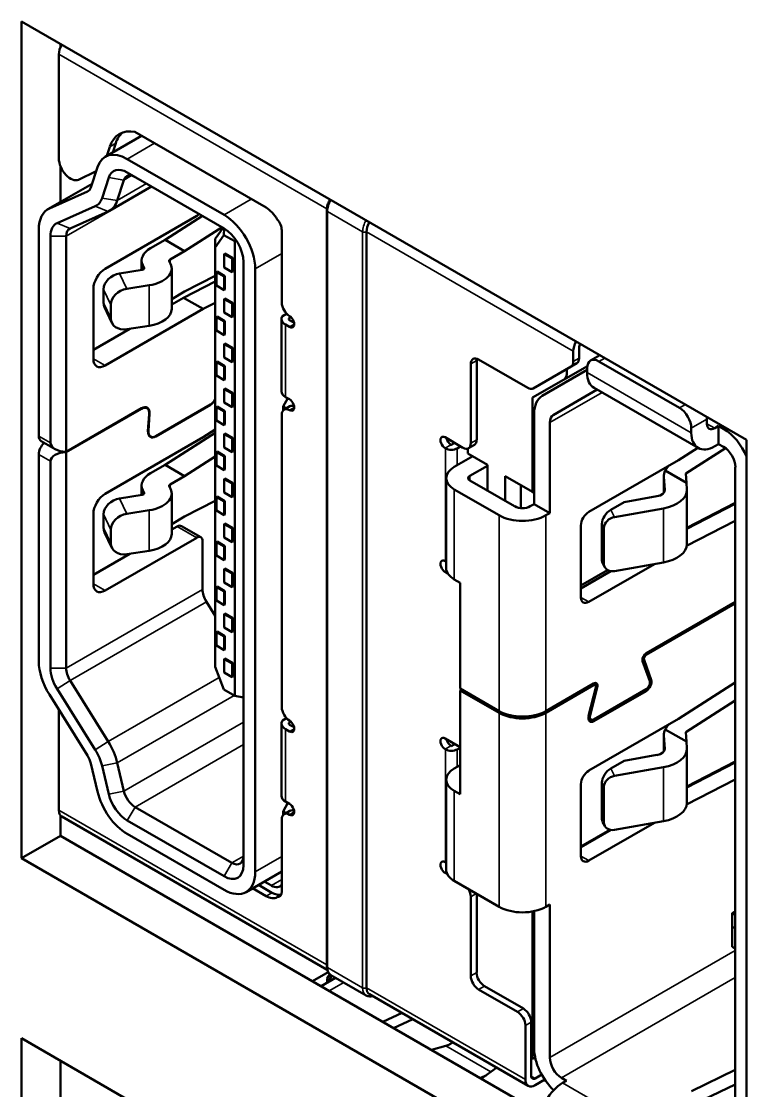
# Model space of a CAD drawing. Header units: millimetres. Extents: x 3412 to 5643, y 891 to 1933.
# Drawn here: x 4408.91 to 4422.06, y 1751.5 to 1770.9 of the extents above; entities that cross this region are included whole.
import ezdxf

# ---------------------------------------------------------------- set-up
doc = ezdxf.new("R2010")
doc.units = ezdxf.units.MM
doc.header["$LTSCALE"] = 1.8
doc.layers.add('외형선(ISO)', color=7, linetype='Continuous', lineweight=50)
doc.layers.add('좁은 외형선(ISO)', color=7, linetype='Continuous', lineweight=35)

msp = doc.modelspace()

# ---------------------------------------------------------------- linework, layer by layer
at = {"layer": '외형선(ISO)'}
for p, q in [((4408.907, 1770.902), (4422.059, 1763.309)), ((4408.907, 1755.716), (4408.907, 1770.902)), ((4409.614, 1770.494), (4409.614, 1770.43)), ((4409.587, 1770.305), (4409.587, 1768.415)), ((4411.088, 1768.826), (4410.428, 1768.445)), ((4413.345, 1767.523), (4410.965, 1768.897)), ((4410.512, 1768.629), (4410.457, 1768.462)), ((4410.563, 1768.523), (4410.618, 1768.69)), ((4409.614, 1768.279), (4409.614, 1767.624)), ((4410.168, 1767.888), (4410.288, 1768.26)), ((4412.582, 1767.392), (4410.828, 1768.405)), ((4410.264, 1768.184), (4409.943, 1768.03)), ((4410.491, 1768.069), (4410.37, 1767.697)), ((4410.828, 1768.16), (4412.582, 1767.147)), ((4410.19, 1767.956), (4409.389, 1767.493)), ((4411.267, 1767.906), (4410.507, 1767.467)), ((4410.646, 1767.652), (4410.767, 1768.024)), ((4409.414, 1767.506), (4410.106, 1767.814)), ((4410.246, 1767.549), (4409.554, 1767.241)), ((4409.789, 1767.147), (4410.482, 1767.454)), ((4414.444, 1753.755), (4414.444, 1767.472)), ((4410.425, 1766.413), (4412.087, 1767.372)), ((4412.192, 1767.372), (4411.512, 1766.938)), ((4409.223, 1763.379), (4409.223, 1767.127)), ((4411.866, 1766.734), (4412.546, 1767.168)), ((4412.423, 1766.954), (4412.564, 1767.158)), ((4412.58, 1767.026), (4412.584, 1767.146)), ((4413.628, 1767.115), (4413.628, 1765.8)), ((4415.166, 1767.084), (4415.166, 1753.367)), ((4409.435, 1763.257), (4409.435, 1767.005)), ((4409.718, 1763.094), (4409.718, 1767.005)), ((4411.512, 1766.938), (4411.249, 1766.786)), ((4411.512, 1766.938), (4411.866, 1766.734)), ((4412.423, 1766.799), (4412.58, 1767.026)), ((4412.423, 1766.799), (4412.423, 1766.954)), ((4412.58, 1767.026), (4412.776, 1766.913)), ((4412.81, 1766.919), (4412.776, 1766.913)), ((4412.776, 1766.913), (4412.776, 1758.666)), ((4411.866, 1766.734), (4411.603, 1766.582)), ((4412.423, 1759.188), (4412.423, 1766.799)), ((4412.599, 1766.688), (4412.585, 1766.68)), ((4412.585, 1766.435), (4412.585, 1766.68)), ((4412.727, 1766.598), (4412.585, 1766.68)), ((4412.599, 1766.688), (4412.741, 1766.606)), ((4411.088, 1766.562), (4411.088, 1766.392)), ((4411.59, 1766.554), (4411.614, 1766.503)), ((4412.727, 1766.598), (4412.741, 1766.606)), ((4412.727, 1766.353), (4412.727, 1766.598)), ((4412.741, 1766.606), (4412.741, 1766.362)), ((4412.935, 1766.535), (4412.935, 1755.594)), ((4410.688, 1766.33), (4411.095, 1766.393)), ((4411.131, 1766.428), (4411.107, 1766.48)), ((4411.633, 1766.421), (4411.633, 1765.686)), ((4412.458, 1766.362), (4412.444, 1766.353)), ((4412.444, 1766.108), (4412.444, 1766.353)), ((4412.444, 1766.353), (4412.585, 1766.272)), ((4412.599, 1766.28), (4412.458, 1766.362)), ((4412.727, 1766.353), (4412.585, 1766.435)), ((4412.741, 1766.362), (4412.727, 1766.353)), ((4413.147, 1755.472), (4413.147, 1766.413)), ((4411.225, 1766.114), (4410.818, 1766.051)), ((4412.423, 1766.184), (4411.85, 1765.888)), ((4412.423, 1766.287), (4411.866, 1765.999)), ((4412.444, 1766.108), (4412.585, 1766.027)), ((4412.585, 1766.272), (4412.599, 1766.28)), ((4412.585, 1766.027), (4412.585, 1766.272)), ((4412.599, 1766.28), (4412.599, 1766.035)), ((4410.213, 1764.78), (4410.213, 1766.045)), ((4410.398, 1765.795), (4410.398, 1766.04)), ((4411.633, 1765.865), (4411.866, 1765.999)), ((4412.585, 1766.027), (4412.599, 1766.035)), ((4410.416, 1765.714), (4410.545, 1765.435)), ((4410.528, 1765.516), (4410.528, 1765.761)), ((4411.85, 1765.888), (4411.633, 1765.763)), ((4412.203, 1765.684), (4411.85, 1765.888)), ((4412.203, 1765.684), (4412.423, 1765.797)), ((4412.599, 1765.872), (4412.585, 1765.863)), ((4412.585, 1765.619), (4412.585, 1765.863)), ((4412.727, 1765.782), (4412.585, 1765.863)), ((4412.599, 1765.872), (4412.741, 1765.79)), ((4412.727, 1765.782), (4412.741, 1765.79)), ((4412.727, 1765.537), (4412.727, 1765.782)), ((4412.741, 1765.79), (4412.741, 1765.545)), ((4412.203, 1765.684), (4410.425, 1764.657)), ((4412.458, 1765.545), (4412.444, 1765.537)), ((4412.444, 1765.292), (4412.444, 1765.537)), ((4412.444, 1765.537), (4412.585, 1765.455)), ((4412.599, 1765.463), (4412.458, 1765.545)), ((4412.727, 1765.537), (4412.585, 1765.619)), ((4412.741, 1765.545), (4412.727, 1765.537)), ((4413.644, 1765.556), (4413.716, 1765.598)), ((4413.77, 1765.523), (4413.794, 1765.537)), ((4410.875, 1765.325), (4410.213, 1764.943)), ((4410.818, 1765.316), (4411.225, 1765.379)), ((4412.585, 1765.455), (4412.599, 1765.463)), ((4412.585, 1765.21), (4412.585, 1765.455)), ((4412.599, 1765.463), (4412.599, 1765.218)), ((4413.626, 1765.502), (4413.626, 1764.188)), ((4413.699, 1765.4), (4413.77, 1765.359)), ((4413.852, 1765.434), (4413.77, 1765.482)), ((4412.444, 1765.292), (4412.585, 1765.21)), ((4412.599, 1765.218), (4412.585, 1765.21)), ((4412.599, 1765.055), (4412.585, 1765.047)), ((4412.727, 1764.965), (4412.585, 1765.047)), ((4412.585, 1764.802), (4412.585, 1765.047)), ((4412.599, 1765.055), (4412.741, 1764.974)), ((4412.727, 1764.965), (4412.741, 1764.974)), ((4412.727, 1764.72), (4412.727, 1764.965)), ((4412.741, 1764.974), (4412.741, 1764.729)), ((4419.022, 1764.98), (4419.022, 1764.792)), ((4412.727, 1764.72), (4412.585, 1764.802)), ((4417.164, 1763.31), (4417.164, 1764.747)), ((4417.199, 1764.767), (4418.089, 1764.253)), ((4418.916, 1764.919), (4418.916, 1764.731)), ((4419.399, 1764.845), (4419.23, 1764.747)), ((4412.458, 1764.729), (4412.444, 1764.72)), ((4412.444, 1764.475), (4412.444, 1764.72)), ((4412.444, 1764.72), (4412.585, 1764.639)), ((4412.599, 1764.647), (4412.458, 1764.729)), ((4412.585, 1764.639), (4412.599, 1764.647)), ((4412.585, 1764.394), (4412.585, 1764.639)), ((4412.599, 1764.647), (4412.599, 1764.402)), ((4412.741, 1764.729), (4412.727, 1764.72)), ((4417.058, 1763.249), (4417.058, 1764.686)), ((4418.875, 1764.639), (4418.189, 1764.243)), ((4418.352, 1764.106), (4419.168, 1764.578)), ((4419.171, 1764.649), (4418.738, 1764.399)), ((4418.981, 1764.7), (4418.875, 1764.639)), ((4419.168, 1764.61), (4419.168, 1764.529)), ((4420.844, 1763.888), (4419.38, 1764.733)), ((4412.444, 1764.475), (4412.585, 1764.394)), ((4412.599, 1764.402), (4412.585, 1764.394)), ((4418.738, 1764.399), (4418.178, 1764.076)), ((4412.599, 1764.239), (4412.585, 1764.23)), ((4412.585, 1763.986), (4412.585, 1764.23)), ((4412.727, 1764.149), (4412.585, 1764.23)), ((4412.599, 1764.239), (4412.741, 1764.157)), ((4412.727, 1764.149), (4412.741, 1764.157)), ((4412.741, 1763.912), (4412.741, 1764.157)), ((4419.35, 1764.221), (4418.552, 1763.76)), ((4419.293, 1764.254), (4421.181, 1763.164)), ((4412.727, 1763.904), (4412.585, 1763.986)), ((4412.727, 1763.904), (4412.727, 1764.149)), ((4413.738, 1764.063), (4413.653, 1763.916)), ((4413.77, 1764.045), (4413.699, 1764.086)), ((4418.178, 1764.076), (4418.178, 1762.365)), ((4409.718, 1763.094), (4411.085, 1763.883)), ((4409.718, 1763.085), (4411.085, 1763.875)), ((4411.185, 1763.885), (4411.153, 1763.903)), ((4411.226, 1763.778), (4411.203, 1763.467)), ((4411.21, 1763.471), (4411.233, 1763.782)), ((4411.344, 1763.379), (4412.334, 1763.951)), ((4412.334, 1763.943), (4411.344, 1763.371)), ((4412.458, 1763.912), (4412.444, 1763.904)), ((4412.444, 1763.659), (4412.444, 1763.904)), ((4412.444, 1763.904), (4412.585, 1763.822)), ((4412.599, 1763.83), (4412.458, 1763.912)), ((4412.585, 1763.822), (4412.599, 1763.83)), ((4412.585, 1763.577), (4412.585, 1763.822)), ((4412.599, 1763.83), (4412.599, 1763.585)), ((4412.741, 1763.912), (4412.727, 1763.904)), ((4413.628, 1758.46), (4413.628, 1763.767)), ((4413.653, 1763.845), (4413.653, 1763.916)), ((4413.711, 1763.883), (4413.653, 1763.916)), ((4413.776, 1763.92), (4413.67, 1763.859)), ((4418.207, 1763.786), (4418.207, 1762.144)), ((4412.444, 1763.659), (4412.585, 1763.577)), ((4412.599, 1763.585), (4412.585, 1763.577)), ((4418.489, 1763.622), (4418.489, 1761.981)), ((4421.339, 1763.602), (4421.339, 1763.683)), ((4411.249, 1763.37), (4411.218, 1763.388)), ((4412.423, 1763.436), (4411.512, 1762.856)), ((4412.423, 1763.497), (4412.203, 1763.357)), ((4412.599, 1763.422), (4412.585, 1763.414)), ((4412.585, 1763.169), (4412.585, 1763.414)), ((4412.727, 1763.332), (4412.585, 1763.414)), ((4412.599, 1763.422), (4412.741, 1763.341)), ((4421.056, 1763.52), (4421.056, 1763.438)), ((4421.551, 1763.561), (4421.481, 1763.52)), ((4421.643, 1763.508), (4421.551, 1763.561)), ((4421.551, 1763.561), (4421.551, 1763.234)), ((4409.264, 1763.288), (4409.518, 1763.141)), ((4410.425, 1762.33), (4412.203, 1763.357)), ((4412.727, 1763.332), (4412.741, 1763.341)), ((4412.727, 1763.087), (4412.727, 1763.332)), ((4412.741, 1763.096), (4412.741, 1763.341)), ((4416.591, 1763.355), (4416.916, 1763.167)), ((4416.697, 1763.22), (4416.704, 1763.216)), ((4416.704, 1763.216), (4416.768, 1763.253)), ((4416.81, 1763.155), (4416.874, 1763.192)), ((4417.016, 1763.157), (4417.122, 1763.218)), ((4421.481, 1763.194), (4421.551, 1763.234)), ((4421.643, 1763.181), (4421.551, 1763.234)), ((4422.059, 1763.309), (4422.059, 1748.122)), ((4409.223, 1759.289), (4409.223, 1763.045)), ((4409.718, 1759.166), (4409.718, 1763.085)), ((4411.866, 1762.652), (4412.423, 1763.007)), ((4412.458, 1763.096), (4412.444, 1763.087)), ((4412.444, 1762.842), (4412.444, 1763.087)), ((4412.444, 1763.087), (4412.585, 1763.006)), ((4412.599, 1763.014), (4412.458, 1763.096)), ((4412.727, 1763.087), (4412.585, 1763.169)), ((4412.585, 1763.006), (4412.599, 1763.014)), ((4412.585, 1762.761), (4412.585, 1763.006)), ((4412.599, 1763.014), (4412.599, 1762.769)), ((4412.741, 1763.096), (4412.727, 1763.087)), ((4416.591, 1763.159), (4416.598, 1763.155)), ((4416.757, 1762.818), (4417.093, 1763.012)), ((4417.005, 1763.152), (4417.005, 1763.063)), ((4417.005, 1763.063), (4417.358, 1762.859)), ((4421.177, 1763.166), (4420.823, 1762.94)), ((4420.957, 1762.699), (4421.677, 1763.158)), ((4409.435, 1759.166), (4409.435, 1762.922)), ((4411.512, 1762.856), (4411.249, 1762.704)), ((4411.512, 1762.856), (4411.866, 1762.652)), ((4412.444, 1762.842), (4412.585, 1762.761)), ((4417.358, 1762.838), (4417.04, 1762.655)), ((4417.358, 1762.859), (4417.358, 1762.389)), ((4419.197, 1762.001), (4420.823, 1762.94)), ((4421.855, 1750.158), (4421.855, 1762.814)), ((4411.866, 1762.652), (4411.603, 1762.5)), ((4412.599, 1762.769), (4412.585, 1762.761)), ((4412.599, 1762.606), (4412.585, 1762.597)), ((4412.599, 1762.606), (4412.741, 1762.524)), ((4416.611, 1762.614), (4416.611, 1760.981)), ((4417.683, 1762.201), (4417.683, 1762.651)), ((4417.683, 1762.651), (4418.178, 1762.365)), ((4420.56, 1762.352), (4420.56, 1762.651)), ((4420.575, 1762.4), (4420.56, 1762.639)), ((4420.585, 1762.751), (4420.967, 1762.531)), ((4420.957, 1762.699), (4420.967, 1762.531)), ((4411.088, 1762.479), (4411.088, 1762.309)), ((4411.59, 1762.472), (4411.614, 1762.42)), ((4412.727, 1762.516), (4412.585, 1762.597)), ((4412.585, 1762.353), (4412.585, 1762.597)), ((4412.727, 1762.516), (4412.741, 1762.524)), ((4412.727, 1762.271), (4412.727, 1762.516)), ((4412.741, 1762.524), (4412.741, 1762.279)), ((4417.57, 1761.94), (4416.757, 1762.41)), ((4417.04, 1762.573), (4417.853, 1762.104)), ((4417.966, 1762.071), (4417.966, 1762.487)), ((4420.967, 1762.531), (4420.974, 1762.408)), ((4410.688, 1762.247), (4411.095, 1762.31)), ((4411.131, 1762.346), (4411.107, 1762.397)), ((4411.633, 1762.338), (4411.633, 1761.603)), ((4412.458, 1762.279), (4412.444, 1762.271)), ((4412.444, 1762.026), (4412.444, 1762.271)), ((4412.444, 1762.271), (4412.585, 1762.189)), ((4412.599, 1762.197), (4412.458, 1762.279)), ((4412.727, 1762.271), (4412.585, 1762.353)), ((4412.741, 1762.279), (4412.727, 1762.271)), ((4418.207, 1762.348), (4418.178, 1762.365)), ((4419.837, 1762.18), (4420.433, 1762.285)), ((4420.975, 1761.416), (4420.975, 1762.396)), ((4411.225, 1762.032), (4410.818, 1761.969)), ((4412.423, 1762.205), (4411.866, 1761.917)), ((4412.444, 1762.026), (4412.585, 1761.944)), ((4412.585, 1762.189), (4412.599, 1762.197)), ((4412.585, 1761.944), (4412.585, 1762.189)), ((4412.599, 1762.197), (4412.599, 1761.952)), ((4418.136, 1762.104), (4418.207, 1762.144)), ((4418.207, 1762.144), (4418.489, 1761.981)), ((4419.837, 1762.18), (4419.595, 1762.04)), ((4420.55, 1762.065), (4419.664, 1761.908)), ((4421.855, 1762.168), (4420.975, 1761.713)), ((4421.855, 1762.151), (4420.975, 1761.695)), ((4410.213, 1760.697), (4410.213, 1761.963)), ((4410.398, 1761.958), (4410.398, 1761.713)), ((4411.633, 1761.782), (4411.866, 1761.917)), ((4412.599, 1761.952), (4412.585, 1761.944)), ((4418.489, 1761.981), (4418.419, 1761.94)), ((4420.972, 1761.385), (4421.855, 1761.841)), ((4410.416, 1761.631), (4410.545, 1761.352)), ((4410.528, 1761.679), (4410.528, 1761.434)), ((4411.733, 1761.738), (4411.633, 1761.68)), ((4412.162, 1761.541), (4411.808, 1761.746)), ((4412.599, 1761.789), (4412.585, 1761.781)), ((4412.727, 1761.699), (4412.585, 1761.781)), ((4412.585, 1761.536), (4412.585, 1761.781)), ((4412.599, 1761.789), (4412.741, 1761.708)), ((4412.727, 1761.699), (4412.741, 1761.708)), ((4412.727, 1761.454), (4412.727, 1761.699)), ((4412.741, 1761.708), (4412.741, 1761.463)), ((4419.055, 1761.757), (4419.055, 1760.45)), ((4419.434, 1761.784), (4419.434, 1761.131)), ((4419.473, 1761.711), (4419.473, 1761.058)), ((4412.087, 1761.534), (4410.425, 1760.575)), ((4412.193, 1760.595), (4412.193, 1761.473)), ((4412.458, 1761.463), (4412.444, 1761.454)), ((4412.444, 1761.209), (4412.444, 1761.454)), ((4412.444, 1761.454), (4412.585, 1761.373)), ((4412.599, 1761.381), (4412.458, 1761.463)), ((4412.727, 1761.454), (4412.585, 1761.536)), ((4412.741, 1761.463), (4412.727, 1761.454)), ((4410.818, 1761.234), (4411.225, 1761.297)), ((4412.585, 1761.373), (4412.599, 1761.381)), ((4412.585, 1761.128), (4412.585, 1761.373)), ((4412.599, 1761.381), (4412.599, 1761.136)), ((4410.875, 1761.243), (4410.213, 1760.86)), ((4412.444, 1761.209), (4412.585, 1761.128)), ((4412.599, 1761.136), (4412.585, 1761.128)), ((4416.598, 1761.105), (4416.591, 1761.109)), ((4420.388, 1761.056), (4419.197, 1760.368)), ((4419.446, 1761.076), (4419.488, 1760.998)), ((4419.664, 1760.928), (4420.55, 1761.085)), ((4412.599, 1760.973), (4412.585, 1760.965)), ((4412.727, 1760.883), (4412.585, 1760.965)), ((4412.585, 1760.72), (4412.585, 1760.965)), ((4412.599, 1760.973), (4412.741, 1760.891)), ((4412.727, 1760.883), (4412.741, 1760.891)), ((4412.727, 1760.638), (4412.727, 1760.883)), ((4412.741, 1760.891), (4412.741, 1760.646)), ((4416.638, 1760.886), (4416.591, 1760.913)), ((4419.055, 1760.666), (4419.539, 1760.946)), ((4419.055, 1760.613), (4419.598, 1760.927)), ((4412.727, 1760.638), (4412.585, 1760.72)), ((4416.757, 1760.777), (4416.863, 1760.715)), ((4416.863, 1760.715), (4416.863, 1758.797)), ((4412.458, 1760.646), (4412.444, 1760.638)), ((4412.444, 1760.393), (4412.444, 1760.638)), ((4412.444, 1760.638), (4412.585, 1760.556)), ((4412.599, 1760.564), (4412.458, 1760.646)), ((4412.585, 1760.556), (4412.599, 1760.564)), ((4412.585, 1760.311), (4412.585, 1760.556)), ((4412.599, 1760.564), (4412.599, 1760.319)), ((4412.741, 1760.646), (4412.727, 1760.638)), ((4412.423, 1760.117), (4412.264, 1760.37)), ((4412.444, 1760.393), (4412.585, 1760.311)), ((4412.599, 1760.319), (4412.585, 1760.311)), ((4420.24, 1759.44), (4421.855, 1760.373)), ((4421.855, 1760.34), (4420.24, 1759.407)), ((4412.599, 1760.156), (4412.585, 1760.148)), ((4412.727, 1760.066), (4412.585, 1760.148)), ((4412.585, 1759.903), (4412.585, 1760.148)), ((4412.599, 1760.156), (4412.741, 1760.075)), ((4412.727, 1759.821), (4412.585, 1759.903)), ((4412.727, 1760.066), (4412.741, 1760.075)), ((4412.727, 1759.821), (4412.727, 1760.066)), ((4412.741, 1760.075), (4412.741, 1759.83)), ((4412.458, 1759.83), (4412.444, 1759.821)), ((4412.444, 1759.576), (4412.444, 1759.821)), ((4412.444, 1759.821), (4412.585, 1759.74)), ((4412.599, 1759.748), (4412.458, 1759.83)), ((4412.585, 1759.74), (4412.599, 1759.748)), ((4412.585, 1759.495), (4412.585, 1759.74)), ((4412.599, 1759.748), (4412.599, 1759.503)), ((4412.741, 1759.83), (4412.727, 1759.821)), ((4412.444, 1759.576), (4412.585, 1759.495)), ((4412.599, 1759.503), (4412.585, 1759.495)), ((4412.585, 1759.332), (4412.599, 1759.34)), ((4412.585, 1759.087), (4412.585, 1759.332)), ((4412.727, 1759.25), (4412.585, 1759.332)), ((4412.599, 1759.34), (4412.741, 1759.258)), ((4420.33, 1758.957), (4420.199, 1759.319)), ((4412.58, 1758.779), (4412.423, 1759.188)), ((4412.727, 1759.25), (4412.741, 1759.258)), ((4412.727, 1759.005), (4412.727, 1759.25)), ((4412.741, 1759.013), (4412.741, 1759.258)), ((4420.173, 1759.293), (4420.303, 1758.931)), ((4410.482, 1757.835), (4409.789, 1758.941)), ((4412.727, 1759.005), (4412.585, 1759.087)), ((4412.741, 1759.013), (4412.727, 1759.005)), ((4409.554, 1758.792), (4410.246, 1757.685)), ((4412.776, 1758.666), (4412.58, 1758.779)), ((4417.57, 1758.388), (4416.863, 1758.797)), ((4416.891, 1758.78), (4416.863, 1758.764)), ((4417.57, 1758.356), (4416.863, 1758.764)), ((4416.863, 1758.764), (4416.863, 1756.878)), ((4418.419, 1758.388), (4419.285, 1758.889)), ((4418.419, 1758.356), (4419.285, 1758.856)), ((4419.325, 1758.814), (4419.195, 1758.302)), ((4419.222, 1758.307), (4419.352, 1758.819)), ((4419.315, 1758.859), (4419.274, 1758.882)), ((4419.289, 1758.237), (4420.236, 1758.784)), ((4420.236, 1758.752), (4419.289, 1758.205)), ((4421.855, 1758.904), (4420.823, 1758.246)), ((4410.106, 1757.582), (4409.414, 1758.689)), ((4412.776, 1758.666), (4412.935, 1758.634)), ((4420.957, 1758.005), (4421.855, 1758.577)), ((4409.587, 1758.412), (4409.587, 1756.588)), ((4413.626, 1758.162), (4413.626, 1756.847)), ((4413.644, 1758.216), (4413.716, 1758.258)), ((4413.77, 1758.182), (4413.794, 1758.197)), ((4413.852, 1758.094), (4413.77, 1758.141)), ((4419.239, 1758.232), (4419.19, 1758.261)), ((4419.197, 1757.307), (4420.823, 1758.246)), ((4413.699, 1758.06), (4413.77, 1758.019)), ((4420.56, 1757.657), (4420.56, 1757.956)), ((4420.585, 1758.056), (4420.967, 1757.836)), ((4420.957, 1758.005), (4420.967, 1757.836)), ((4416.591, 1757.892), (4416.863, 1757.735)), ((4416.697, 1757.758), (4416.704, 1757.754)), ((4416.704, 1757.754), (4416.768, 1757.79)), ((4420.575, 1757.705), (4420.56, 1757.944)), ((4420.967, 1757.836), (4420.974, 1757.713)), ((4416.591, 1757.696), (4416.598, 1757.692)), ((4416.81, 1757.692), (4416.863, 1757.723)), ((4419.837, 1757.485), (4420.433, 1757.591)), ((4420.975, 1756.721), (4420.975, 1757.701)), ((4410.288, 1756.926), (4410.168, 1757.437)), ((4410.37, 1757.394), (4410.491, 1756.883)), ((4410.767, 1756.936), (4410.646, 1757.447)), ((4416.757, 1757.347), (4416.863, 1757.409)), ((4419.837, 1757.485), (4419.595, 1757.345)), ((4420.55, 1757.37), (4419.664, 1757.213)), ((4421.855, 1757.473), (4420.975, 1757.018)), ((4421.855, 1757.456), (4420.975, 1757.001)), ((4416.611, 1757.143), (4416.611, 1755.51)), ((4419.055, 1757.062), (4419.055, 1755.755)), ((4419.434, 1756.436), (4419.434, 1757.089)), ((4419.473, 1756.363), (4419.473, 1757.016)), ((4420.972, 1756.69), (4421.855, 1757.146)), ((4416.757, 1756.939), (4416.863, 1756.878)), ((4412.723, 1755.635), (4410.969, 1756.647)), ((4413.741, 1756.721), (4413.653, 1756.568)), ((4413.77, 1756.704), (4413.699, 1756.745)), ((4409.614, 1756.495), (4409.614, 1756.124)), ((4409.639, 1756.474), (4414.451, 1753.695)), ((4412.582, 1755.39), (4410.828, 1756.402)), ((4413.628, 1756.427), (4413.628, 1755.112)), ((4413.704, 1756.538), (4413.653, 1756.568)), ((4413.653, 1756.505), (4413.653, 1756.568)), ((4413.776, 1756.58), (4413.67, 1756.518)), ((4419.055, 1755.931), (4419.582, 1756.235)), ((4419.055, 1755.919), (4419.598, 1756.232)), ((4420.388, 1756.361), (4419.197, 1755.674)), ((4419.446, 1756.381), (4419.488, 1756.303)), ((4419.664, 1756.234), (4420.55, 1756.39)), ((4408.907, 1755.716), (4409.614, 1756.124)), ((4409.614, 1756.124), (4418.326, 1751.094)), ((4410.828, 1756.158), (4412.582, 1755.145)), ((4422.059, 1748.122), (4408.907, 1755.716)), ((4416.598, 1755.643), (4416.591, 1755.647)), ((4413.628, 1755.479), (4412.982, 1755.105)), ((4416.632, 1755.428), (4416.591, 1755.451)), ((4413.205, 1755.234), (4413.451, 1755.092)), ((4413.311, 1755.295), (4413.441, 1755.22)), ((4416.757, 1755.306), (4417.57, 1754.837)), ((4413.099, 1755.173), (4413.345, 1755.031)), ((4413.615, 1755.051), (4413.546, 1755.011)), ((4417.164, 1753.643), (4417.164, 1755.071)), ((4417.058, 1753.581), (4417.058, 1755.018)), ((4418.489, 1754.878), (4418.419, 1754.837)), ((4418.489, 1754.878), (4418.489, 1752.101)), ((4418.178, 1754.752), (4418.178, 1752.077)), ((4418.207, 1754.758), (4418.207, 1752.265)), ((4421.799, 1754.722), (4421.855, 1754.755)), ((4421.855, 1754.69), (4421.799, 1754.722)), ((4421.799, 1754.477), (4421.799, 1754.722)), ((4421.855, 1754.445), (4421.799, 1754.477)), ((4421.799, 1754.11), (4421.799, 1754.477)), ((4421.855, 1754.077), (4421.799, 1754.11)), ((4414.469, 1753.651), (4414.184, 1753.486)), ((4414.341, 1753.395), (4414.606, 1753.548)), ((4414.499, 1753.613), (4414.453, 1753.533)), ((4414.453, 1753.533), (4414.453, 1753.459)), ((4414.539, 1753.587), (4414.472, 1753.47)), ((4415.158, 1753.23), (4414.521, 1753.597)), ((4417.906, 1752.928), (4417.199, 1753.336)), ((4418.012, 1752.989), (4417.305, 1753.398)), ((4415.218, 1753.253), (4418.099, 1751.589)), ((4415.81, 1752.911), (4415.46, 1752.749)), ((4415.656, 1752.635), (4416.006, 1752.798)), ((4418.154, 1752.091), (4418.154, 1752.744)), ((4418.048, 1751.703), (4418.048, 1752.683)), ((4408.907, 1739.794), (4408.907, 1752.45)), ((4408.907, 1752.45), (4420.645, 1745.673)), ((4416.342, 1752.24), (4416.603, 1752.315)), ((4409.614, 1752.041), (4409.614, 1750.328)), ((4418.154, 1752.091), (4418.178, 1752.077)), ((4418.154, 1751.765), (4418.154, 1752.091)), ((4418.178, 1752.077), (4418.224, 1752.103)), ((4417.34, 1751.782), (4417.228, 1751.728)), ((4417.248, 1751.716), (4417.529, 1751.918)), ((4418.224, 1751.724), (4418.343, 1751.792)), ((4421.855, 1751.877), (4421.059, 1751.491)), ((4418.224, 1751.601), (4418.399, 1751.702)), ((4418.702, 1751.734), (4418.794, 1751.681)), ((4418.723, 1751.64), (4418.794, 1751.681)), ((4421.284, 1751.337), (4421.855, 1751.613))]:
    msp.add_line(p, q, dxfattribs=at)
for centre, major_axis, ratio, start_param, end_param in [((4409.764, 1770.407), (-0.125, -0.217), 0.57735, 4.710436, 5.497787), ((4411.186, 1767.994), (-0.5, 0.866), 0.57735, 5.815348, 6.762705), ((4411.292, 1768.055), (-0.5, 0.866), 0.57735, 0.106266, 0.479519), ((4410.828, 1767.752), (-0.4, 0.693), 0.57735, 5.497787, 6.763151), ((4409.799, 1768.293), (0.15, -0.26), 0.57735, 3.926991, 6.241474), ((4410.828, 1767.752), (-0.25, 0.433), 0.57735, 5.497787, 6.763151), ((4410.969, 1767.833), (-0.15, 0.26), 0.57735, 5.497787, 6.763151), ((4409.965, 1768.078), (0.15, -0.26), 0.57735, 6.222099, 6.763151), ((4409.965, 1768.078), (0.3, -0.52), 0.57735, 6.222099, 6.763151), ((4410.107, 1768.16), (0.4, -0.693), 0.57735, 6.222099, 6.763151), ((4409.789, 1766.8), (-0.4, 0.693), 0.57735, 6.222099, 7.068583), ((4413.345, 1767.196), (-0.2, 0.346), 0.57735, 4.707144, 5.497787), ((4412.087, 1767.494), (-0.075, -0.13), 0.57735, 0.785398, 1.209424), ((4412.582, 1766.739), (0.4, -0.693), 0.57735, 0.785398, 2.356194), ((4413.487, 1767.196), (-0.1, 0.173), 0.57735, 3.926991, 5.062565), ((4415.343, 1767.186), (-0.125, -0.217), 0.57735, 4.710436, 5.497787), ((4409.789, 1766.8), (-0.25, 0.433), 0.57735, 6.222099, 7.068583), ((4409.93, 1766.882), (-0.15, 0.26), 0.57735, 6.222099, 7.068583), ((4412.582, 1766.739), (-0.25, 0.433), 0.57735, 3.926991, 5.497787), ((4411.638, 1766.562), (-0.55, 0), 0.57735, 5.497787, 6.544985), ((4411.083, 1766.421), (0.55, 0), 0.57735, 4.974188, 6.544985), ((4411.638, 1766.562), (-0.05, 0), 0.57735, 5.497787, 6.544985), ((4410.425, 1766.168), (-0.15, -0.26), 0.57735, 3.926991, 5.497787), ((4410.688, 1766.085), (-0.272, -0.126), 0.788675, 4.36151, 5.932306), ((4411.083, 1766.421), (0.05, 0), 0.57735, 4.974188, 6.544985), ((4410.818, 1765.806), (-0.272, -0.126), 0.788675, 4.36151, 5.932306), ((4410.688, 1765.84), (-0.272, -0.126), 0.788675, 5.932306, 6.283185), ((4413.77, 1765.719), (-0.1, 0.173), 0.57735, 0.785398, 2.356194), ((4410.818, 1765.561), (-0.272, -0.126), 0.788675, 5.932306, 7.503102), ((4411.083, 1765.686), (0.55, 0), 0.57735, 4.974188, 6.283185), ((4413.876, 1765.502), (-0.25, 0), 0.57735, 5.900503, 7.068583), ((4413.805, 1765.502), (-0.05, 0), 0.57735, 5.497787, 7.068583), ((4413.77, 1765.457), (0.06, -0.104), 0.57735, 5.497787, 8.63938), ((4419.093, 1765.021), (0.125, 0.217), 0.57735, 1.568843, 2.356195), ((4419.093, 1765.021), (-0.05, -0.0866), 0.57735, 4.707506, 5.497787), ((4410.425, 1764.902), (-0.15, -0.26), 0.57735, 5.497787, 7.068584), ((4417.199, 1764.604), (-0.1, 0.173), 0.57735, 5.497787, 7.068583), ((4417.305, 1764.665), (-0.1, 0.173), 0.57735, 0.55899, 0.785398), ((4418.881, 1764.873), (0.1, -0.173), 0.57735, 0, 0.785398), ((4419.38, 1764.488), (-0.15, 0.26), 0.57735, 5.497787, 7.068583), ((4418.588, 1764.659), (0.15, -0.26), 0.57735, 0, 1.005801), ((4418.775, 1764.812), (0.1, -0.173), 0.57735, 0, 0.785398), ((4419.593, 1764.773), (-0.3, -0.52), 0.57735, 5.497787, 6.283185), ((4413.876, 1764.188), (-0.25, 0), 0.57735, 0, 0.785398), ((4418.089, 1764.417), (0.1, -0.173), 0.57735, 5.497787, 6.283185), ((4412.334, 1764.106), (-0.095, -0.165), 0.57735, 0.785398, 1.503416), ((4412.334, 1764.106), (0.1, 0.173), 0.57735, 3.926991, 4.602121), ((4413.77, 1763.947), (0.06, -0.104), 0.57735, 5.497787, 8.63938), ((4418.702, 1763.5), (-0.35, 0.606), 0.57735, 0, 0.785398), ((4411.085, 1763.711), (0.105, 0.182), 0.57735, 5.410521, 7.068584), ((4411.085, 1763.711), (0.1, 0.173), 0.57735, 5.410521, 7.068584), ((4413.77, 1763.685), (-0.1, 0.173), 0.57735, 5.497787, 7.068583), ((4413.876, 1763.747), (-0.1, 0.173), 0.57735, 5.664214, 6.283185), ((4420.844, 1763.643), (0.15, -0.26), 0.57735, 0.785398, 2.356194), ((4418.702, 1763.5), (-0.15, 0.26), 0.57735, 0, 0.785398), ((4421.127, 1763.806), (-0.15, 0.26), 0.57735, 3.926991, 4.096774), ((4421.481, 1763.683), (-0.1, -0.173), 0.57735, 5.497787, 7.068584), ((4409.364, 1763.461), (-0.1, -0.173), 0.57735, 5.497787, 6.283185), ((4411.344, 1763.534), (-0.1, -0.173), 0.57735, 5.410521, 7.068584), ((4411.344, 1763.534), (-0.095, -0.165), 0.57735, 5.410521, 7.068584), ((4416.591, 1763.257), (-0.06, 0.104), 0.57735, 5.497787, 8.63938), ((4421.481, 1763.683), (-0.3, -0.52), 0.57735, 5.497787, 7.068584), ((4421.643, 1762.936), (0.35, -0.606), 0.57735, 1.357217, 2.356194), ((4409.364, 1763.126), (-0.1, -0.173), 0.57735, 4.246107, 5.497787), ((4409.718, 1763.257), (-0.283, 0), 0.57735, 0, 1.570796), ((4416.697, 1763.318), (-0.06, 0.104), 0.57735, 1.038079, 2.356194), ((4416.916, 1763.33), (0.1, -0.173), 0.57735, 5.497787, 7.068583), ((4417.022, 1763.392), (0.1, -0.173), 0.57735, 0, 0.785398), ((4409.718, 1762.922), (-0.283, 0), 0.57735, 4.712389, 6.283185), ((4416.704, 1763.216), (-0.15, 0), 0.57735, 0.785398, 2.356194), ((4421.643, 1762.936), (-0.15, 0.26), 0.57735, 3.926991, 5.497787), ((4417.111, 1762.614), (-0.5, 0), 0.57735, 5.497787, 7.068583), ((4421.161, 1762.663), (-0.601, -0.028), 0.606561, 5.695452, 5.962489), ((4411.638, 1762.479), (-0.55, 0), 0.57735, 5.497787, 6.544985), ((4417.111, 1762.614), (-0.1, 0), 0.57735, 5.497787, 7.068583), ((4421.16, 1762.651), (-0.6, 0), 0.57735, 5.990573, 6.318092), ((4411.083, 1762.338), (0.55, 0), 0.57735, 4.974188, 6.544985), ((4411.638, 1762.479), (-0.05, 0), 0.57735, 5.497787, 6.544985), ((4420.375, 1762.396), (0.6, 0), 0.57735, 5.009095, 6.318092), ((4410.425, 1762.085), (-0.15, -0.26), 0.57735, 3.926991, 5.497787), ((4410.688, 1762.002), (-0.272, -0.126), 0.788675, 4.36151, 5.932306), ((4411.083, 1762.338), (0.05, 0), 0.57735, 4.974188, 6.544985), ((4420.375, 1762.396), (0.2, 0), 0.57735, 5.009095, 6.318092), ((4417.995, 1762.185), (0.2, 0), 0.57735, 3.926991, 5.497787), ((4419.595, 1761.877), (0.126, 0.173), 0.568593, 0.90771, 2.478506), ((4410.818, 1761.724), (-0.272, -0.126), 0.788675, 4.36151, 5.932306), ((4417.995, 1762.185), (-0.6, 0), 0.57735, 0.785398, 2.356194), ((4419.197, 1761.838), (-0.1, -0.173), 0.57735, 3.926991, 5.497787), ((4419.664, 1761.745), (-0.177, -0.094), 0.78082, 4.32032, 5.891116), ((4410.688, 1761.757), (-0.272, -0.126), 0.788675, 5.932306, 6.283185), ((4411.733, 1761.616), (0.075, 0.13), 0.57735, 0, 0.785398), ((4411.083, 1761.603), (0.55, 0), 0.57735, 4.974188, 6.283185), ((4412.087, 1761.412), (0.075, 0.13), 0.57735, 5.497787, 7.068584), ((4410.818, 1761.479), (-0.272, -0.126), 0.788675, 5.932306, 7.503102), ((4420.375, 1761.416), (0.6, 0), 0.57735, 5.009095, 6.283185), ((4416.591, 1761.011), (-0.06, 0.104), 0.57735, 5.497787, 8.63938), ((4416.704, 1761.167), (0.15, 0), 0.57735, 3.926991, 4.040127), ((4419.595, 1761.224), (0.126, 0.173), 0.568593, 2.478506, 2.870576), ((4419.664, 1761.092), (-0.177, -0.094), 0.78082, 5.891116, 7.461912), ((4417.111, 1760.981), (-0.5, 0), 0.57735, 0, 0.785398), ((4410.425, 1760.82), (-0.15, -0.26), 0.57735, 5.497787, 7.068584), ((4412.405, 1760.473), (-0.15, 0.26), 0.57735, 0.785398, 1.631883), ((4419.197, 1760.532), (-0.1, -0.173), 0.57735, 5.497787, 7.068584), ((4420.24, 1759.358), (-0.05, -0.0866), 0.57735, 3.926991, 5.8294), ((4420.24, 1759.358), (0.03, 0.052), 0.57735, 0.785398, 2.687807), ((4409.789, 1758.962), (-0.4, 0.693), 0.57735, 0.785398, 1.631883), ((4409.789, 1758.962), (0.25, -0.433), 0.57735, 3.926991, 4.773475), ((4409.93, 1759.044), (0.15, -0.26), 0.57735, 3.926991, 4.773475), ((4420.236, 1758.866), (0.07, 0.121), 0.57735, 3.926991, 5.8294), ((4420.236, 1758.866), (-0.05, -0.0866), 0.57735, 0.785398, 2.687807), ((4419.285, 1758.807), (0.05, 0.0866), 0.57735, 5.166175, 7.068584), ((4419.285, 1758.807), (0.03, 0.052), 0.57735, 5.166175, 7.068584), ((4413.77, 1758.378), (-0.1, 0.173), 0.57735, 0.785398, 2.356194), ((4417.995, 1758.633), (0.6, 0), 0.57735, 3.926991, 5.497787), ((4417.995, 1758.601), (-0.6, 0), 0.57735, 0.785398, 2.356194), ((4413.876, 1758.162), (-0.25, 0), 0.57735, 5.900503, 7.068583), ((4413.805, 1758.162), (-0.05, 0), 0.57735, 5.497787, 7.068583), ((4413.77, 1758.117), (0.06, -0.104), 0.57735, 5.497787, 8.63938), ((4419.289, 1758.319), (-0.07, -0.121), 0.57735, 5.166175, 7.068584), ((4419.289, 1758.319), (-0.05, -0.0866), 0.57735, 5.166175, 7.068584), ((4421.161, 1757.968), (-0.601, -0.028), 0.606561, 5.695452, 5.962489), ((4421.16, 1757.956), (-0.6, 0), 0.57735, 5.990573, 6.318092), ((4410.107, 1757.562), (0.4, -0.693), 0.57735, 1.090831, 1.631883), ((4416.591, 1757.794), (-0.06, 0.104), 0.57735, 5.497787, 8.63938), ((4416.697, 1757.856), (-0.06, 0.104), 0.57735, 1.038079, 2.356194), ((4409.965, 1757.48), (-0.15, 0.26), 0.57735, 4.232423, 4.773475), ((4409.965, 1757.48), (0.3, -0.52), 0.57735, 1.090831, 1.631883), ((4416.704, 1757.754), (-0.15, 0), 0.57735, 0.785398, 2.356194), ((4420.375, 1757.701), (0.2, 0), 0.57735, 5.009095, 6.318092), ((4420.375, 1757.701), (0.6, 0), 0.57735, 5.009095, 6.318092), ((4417.111, 1757.143), (-0.5, 0), 0.57735, 5.497787, 7.068583), ((4419.197, 1757.143), (-0.1, -0.173), 0.57735, 3.926991, 5.497787), ((4419.595, 1757.182), (0.126, 0.173), 0.568593, 0.90771, 2.478506), ((4419.664, 1757.05), (-0.177, -0.094), 0.78082, 4.32032, 5.891116), ((4410.828, 1756.811), (-0.4, 0.693), 0.57735, 1.090831, 2.356194), ((4410.828, 1756.811), (0.25, -0.433), 0.57735, 4.232423, 5.497787), ((4410.969, 1756.892), (0.15, -0.26), 0.57735, 4.232423, 5.497787), ((4413.876, 1756.847), (-0.25, 0), 0.57735, 0, 0.785398), ((4409.764, 1756.69), (-0.125, -0.217), 0.57735, 5.497787, 6.283185), ((4413.77, 1756.606), (0.06, -0.104), 0.57735, 5.497787, 8.63938), ((4413.876, 1756.406), (-0.1, 0.173), 0.57735, 5.664214, 6.283185), ((4420.375, 1756.721), (0.6, 0), 0.57735, 5.009095, 6.283185), ((4413.77, 1756.345), (-0.1, 0.173), 0.57735, 5.497787, 7.068583), ((4419.595, 1756.529), (0.126, 0.173), 0.568593, 2.478506, 2.870576), ((4419.664, 1756.397), (-0.177, -0.094), 0.78082, 5.891116, 7.461912), ((4412.723, 1755.88), (0.15, -0.26), 0.57735, 5.497787, 7.068583), ((4416.591, 1755.549), (-0.06, 0.104), 0.57735, 5.497787, 8.63938), ((4416.704, 1755.704), (0.15, 0), 0.57735, 3.926991, 4.040127), ((4419.197, 1755.837), (-0.1, -0.173), 0.57735, 5.497787, 7.068584), ((4412.582, 1755.798), (0.25, -0.433), 0.57735, 5.497787, 7.068583), ((4412.582, 1755.798), (0.4, -0.693), 0.57735, 5.497787, 7.068583), ((4417.111, 1755.51), (-0.5, 0), 0.57735, 0, 0.785398), ((4413.441, 1755.465), (0.15, -0.26), 0.57735, 5.497787, 6.580713), ((4413.451, 1755.418), (0.2, -0.346), 0.57735, 5.497787, 6.129786), ((4413.487, 1755.194), (0.1, -0.173), 0.57735, 5.933009, 7.068583), ((4416.916, 1755.1), (0.1, -0.173), 0.57735, 0.785398, 1.560795), ((4413.345, 1755.357), (0.2, -0.346), 0.57735, 5.497787, 6.28843), ((4417.995, 1755.082), (0.6, 0), 0.57735, 3.926991, 5.497787), ((4417.199, 1753.5), (0.1, -0.173), 0.57735, 3.926991, 5.497787), ((4417.305, 1753.561), (-0.1, 0.173), 0.57735, 0.785398, 2.356194), ((4415.343, 1753.469), (-0.125, -0.217), 0.57735, 5.497787, 6.283185), ((4417.906, 1752.765), (0.1, -0.173), 0.57735, 0.785398, 2.356194), ((4418.012, 1752.826), (-0.1, 0.173), 0.57735, 3.926991, 5.497787), ((4418.702, 1751.979), (-0.35, 0.606), 0.57735, 0.785398, 2.070816), ((4418.702, 1751.979), (0.15, -0.26), 0.57735, 3.926991, 5.497787), ((4418.224, 1751.805), (-0.05, -0.0866), 0.57735, 5.497787, 7.068584), ((4418.224, 1751.805), (-0.125, -0.217), 0.57735, 5.497787, 7.068584), ((4418.723, 1751.15), (-0.3, -0.52), 0.57735, 3.926991, 5.497787)]:
    msp.add_ellipse(centre, major_axis=major_axis, ratio=ratio, start_param=start_param, end_param=end_param, dxfattribs=at)
for points, knots in [([(4414.444, 1767.472), (4414.444, 1767.498), (4414.448, 1767.525), (4414.461, 1767.579), (4414.471, 1767.606), (4414.489, 1767.646), (4414.496, 1767.659), (4414.503, 1767.672)], [1.5707963, 1.5707963, 1.5707963, 1.5707963, 1.8849556, 1.8849556, 2.1991149, 2.1991149, 2.3579458, 2.3579458, 2.3579458, 2.3579458]), ([(4414.521, 1753.597), (4414.511, 1753.603), (4414.501, 1753.611), (4414.484, 1753.628), (4414.477, 1753.637), (4414.464, 1753.658), (4414.459, 1753.669), (4414.452, 1753.692), (4414.449, 1753.704), (4414.445, 1753.729), (4414.444, 1753.742), (4414.444, 1753.755)], [0.7853983, 0.7853983, 0.7853983, 0.7853983, 0.9424779, 0.9424779, 1.0995575, 1.0995575, 1.2566371, 1.2566371, 1.4137167, 1.4137167, 1.5707963, 1.5707963, 1.5707963, 1.5707963]), ([(4415.277, 1753.218), (4415.272, 1753.217), (4415.268, 1753.216), (4415.251, 1753.212), (4415.239, 1753.211), (4415.215, 1753.211), (4415.203, 1753.213), (4415.179, 1753.219), (4415.168, 1753.224), (4415.158, 1753.23)], [0.2506534, 0.2506534, 0.2506534, 0.2506534, 0.3141593, 0.3141593, 0.471239, 0.471239, 0.6283186, 0.6283186, 0.7853983, 0.7853983, 0.7853983, 0.7853983]), ([(4416.732, 1752.378), (4416.714, 1752.365), (4416.695, 1752.354), (4416.677, 1752.344), (4416.652, 1752.331), (4416.628, 1752.321), (4416.603, 1752.315)], [0.4120392, 0.4120392, 0.4120392, 0.4120392, 0.6666667, 0.6666667, 0.6666667, 1, 1, 1, 1])]:
    msp.add_open_spline(points, degree=3, knots=knots, dxfattribs=at)
at = {"layer": '좁은 외형선(ISO)'}
for p, q in [((4414.446, 1767.5), (4409.587, 1770.305)), ((4410.618, 1768.69), (4410.512, 1768.629)), ((4411.323, 1768.691), (4410.828, 1768.405)), ((4410.767, 1768.024), (4410.491, 1768.069)), ((4410.905, 1768.104), (4410.767, 1768.024)), ((4410.189, 1767.954), (4409.414, 1767.506)), ((4411.273, 1767.903), (4409.718, 1767.005)), ((4410.646, 1767.652), (4411.177, 1767.958)), ((4410.106, 1767.814), (4410.124, 1767.824)), ((4410.37, 1767.697), (4410.646, 1767.652)), ((4412.582, 1767.392), (4413.077, 1767.678)), ((4410.482, 1767.454), (4410.246, 1767.549)), ((4414.459, 1767.452), (4414.459, 1753.734)), ((4415.095, 1767.084), (4414.459, 1767.452)), ((4409.554, 1767.241), (4409.789, 1767.147)), ((4415.095, 1753.367), (4415.095, 1767.084)), ((4418.916, 1764.919), (4415.166, 1767.084)), ((4409.718, 1767.005), (4409.435, 1767.005)), ((4413.628, 1766.69), (4413.147, 1766.413)), ((4411.603, 1766.582), (4411.603, 1766.527)), ((4410.818, 1766.051), (4410.688, 1766.33)), ((4411.107, 1766.48), (4411.107, 1766.396)), ((4411.131, 1766.413), (4411.131, 1766.428)), ((4411.225, 1765.379), (4411.225, 1766.114)), ((4410.528, 1765.761), (4410.398, 1766.04)), ((4410.398, 1765.795), (4410.528, 1765.516)), ((4413.77, 1765.523), (4413.77, 1765.482)), ((4413.699, 1765.4), (4413.699, 1764.086)), ((4413.77, 1765.359), (4413.854, 1765.408)), ((4410.213, 1764.78), (4410.425, 1764.657)), ((4417.164, 1764.747), (4417.058, 1764.686)), ((4418.916, 1764.731), (4419.022, 1764.792)), ((4419.487, 1764.794), (4419.38, 1764.733)), ((4419.168, 1764.529), (4421.056, 1763.438)), ((4419.438, 1764.17), (4418.489, 1763.622)), ((4411.085, 1763.875), (4411.078, 1763.879)), ((4411.233, 1763.782), (4411.226, 1763.786)), ((4412.334, 1763.943), (4412.327, 1763.947)), ((4413.854, 1763.898), (4413.77, 1763.849)), ((4420.844, 1763.888), (4420.951, 1763.949)), ((4421.339, 1763.683), (4421.056, 1763.52)), ((4421.339, 1763.602), (4421.481, 1763.52)), ((4409.223, 1763.379), (4409.435, 1763.257)), ((4411.204, 1763.474), (4411.21, 1763.471)), ((4421.643, 1763.508), (4421.679, 1763.529)), ((4411.337, 1763.375), (4411.344, 1763.371)), ((4416.697, 1763.22), (4416.591, 1763.159)), ((4417.058, 1763.249), (4417.164, 1763.31)), ((4409.435, 1762.922), (4409.223, 1763.045)), ((4409.703, 1763.094), (4409.718, 1763.085)), ((4416.598, 1761.105), (4416.598, 1763.155)), ((4416.81, 1763.155), (4416.81, 1762.849)), ((4417.04, 1762.655), (4417.04, 1762.573)), ((4420.56, 1762.639), (4420.56, 1762.353)), ((4411.603, 1762.5), (4411.603, 1762.444)), ((4416.757, 1762.41), (4416.757, 1760.777)), ((4410.818, 1761.969), (4410.688, 1762.247)), ((4411.107, 1762.397), (4411.107, 1762.313)), ((4411.131, 1762.331), (4411.131, 1762.346)), ((4420.575, 1762.392), (4420.575, 1762.4)), ((4411.225, 1761.297), (4411.225, 1762.032)), ((4419.664, 1761.908), (4419.595, 1762.04)), ((4420.55, 1761.085), (4420.55, 1762.065)), ((4410.528, 1761.679), (4410.398, 1761.958)), ((4417.57, 1758.388), (4417.57, 1761.94)), ((4418.419, 1761.94), (4418.419, 1758.388)), ((4410.398, 1761.713), (4410.528, 1761.434)), ((4412.087, 1761.534), (4411.733, 1761.738)), ((4419.473, 1761.711), (4419.434, 1761.784)), ((4419.434, 1761.131), (4419.473, 1761.058)), ((4416.619, 1760.929), (4416.591, 1760.913)), ((4410.213, 1760.697), (4410.425, 1760.575)), ((4409.718, 1759.166), (4412.193, 1760.595)), ((4412.264, 1760.37), (4409.789, 1758.941)), ((4419.055, 1760.45), (4419.197, 1760.368)), ((4420.199, 1759.319), (4420.17, 1759.336)), ((4420.215, 1759.421), (4420.24, 1759.407)), ((4409.435, 1759.166), (4409.718, 1759.166)), ((4409.789, 1758.941), (4409.554, 1758.792)), ((4410.482, 1757.835), (4412.496, 1758.998)), ((4420.284, 1758.984), (4420.33, 1758.957)), ((4419.285, 1758.856), (4419.257, 1758.872)), ((4419.352, 1758.819), (4419.327, 1758.833)), ((4420.236, 1758.752), (4420.208, 1758.768)), ((4412.767, 1758.671), (4410.646, 1757.447)), ((4417.57, 1754.837), (4417.57, 1758.356)), ((4418.419, 1758.356), (4418.419, 1754.837)), ((4410.767, 1756.936), (4412.935, 1758.187)), ((4413.77, 1758.182), (4413.77, 1758.141)), ((4419.199, 1758.32), (4419.222, 1758.307)), ((4419.246, 1758.229), (4419.289, 1758.205)), ((4413.699, 1758.06), (4413.699, 1756.745)), ((4413.77, 1758.019), (4413.854, 1758.068)), ((4410.246, 1757.685), (4410.482, 1757.835)), ((4412.935, 1757.783), (4410.969, 1756.647)), ((4416.697, 1757.758), (4416.591, 1757.696)), ((4420.56, 1757.944), (4420.56, 1757.658)), ((4416.598, 1755.643), (4416.598, 1757.692)), ((4416.81, 1757.692), (4416.81, 1757.378)), ((4420.575, 1757.697), (4420.575, 1757.705)), ((4410.646, 1757.447), (4410.37, 1757.394)), ((4420.55, 1756.39), (4420.55, 1757.37)), ((4419.664, 1757.213), (4419.595, 1757.345)), ((4419.473, 1757.016), (4419.434, 1757.089)), ((4410.491, 1756.883), (4410.767, 1756.936)), ((4416.757, 1756.939), (4416.757, 1755.306)), ((4409.587, 1756.588), (4414.444, 1753.784)), ((4410.969, 1756.647), (4410.828, 1756.402)), ((4413.854, 1756.557), (4413.77, 1756.508)), ((4419.434, 1756.436), (4419.473, 1756.363)), ((4412.582, 1755.39), (4412.723, 1755.635)), ((4412.723, 1755.635), (4412.935, 1755.757)), ((4413.147, 1755.472), (4413.628, 1755.749)), ((4419.055, 1755.755), (4419.197, 1755.674)), ((4416.617, 1755.466), (4416.591, 1755.451)), ((4413.441, 1755.22), (4413.628, 1755.329)), ((4413.345, 1755.031), (4413.451, 1755.092)), ((4417.157, 1755.076), (4417.058, 1755.018)), ((4418.489, 1752.101), (4421.855, 1754.045)), ((4414.459, 1753.734), (4415.095, 1753.367)), ((4417.058, 1753.581), (4417.164, 1753.643)), ((4421.855, 1753.555), (4418.702, 1751.734)), ((4414.753, 1753.463), (4414.488, 1753.31)), ((4415.166, 1753.367), (4418.048, 1751.703)), ((4417.305, 1753.398), (4417.199, 1753.336)), ((4417.906, 1752.928), (4418.012, 1752.989)), ((4418.154, 1752.744), (4418.048, 1752.683)), ((4417.423, 1751.842), (4416.603, 1752.315)), ((4418.154, 1751.765), (4418.224, 1751.724)), ((4418.723, 1751.64), (4421.481, 1750.048))]:
    msp.add_line(p, q, dxfattribs=at)
for centre, major_axis, start_param, end_param in [((4414.671, 1767.574), (-0.15, -0.26), 4.710761, 5.497787), ((4414.494, 1767.472), (-0.05, 0), 0, 0.785398), ((4415.308, 1767.207), (0.15, 0.26), 1.569169, 2.356195), ((4415.131, 1767.105), (-0.05, 0), 0.785398, 2.356194), ((4414.494, 1753.755), (-0.05, 0), 0, 0.785398), ((4414.671, 1753.857), (-0.15, -0.26), 5.497787, 6.283185), ((4415.131, 1753.387), (0.05, 0), 3.926991, 5.497787), ((4415.308, 1753.489), (-0.15, -0.26), 5.497787, 6.283185)]:
    msp.add_ellipse(centre, major_axis=major_axis, ratio=0.57735, start_param=start_param, end_param=end_param, dxfattribs=at)

doc.saveas('drawing.dxf')
